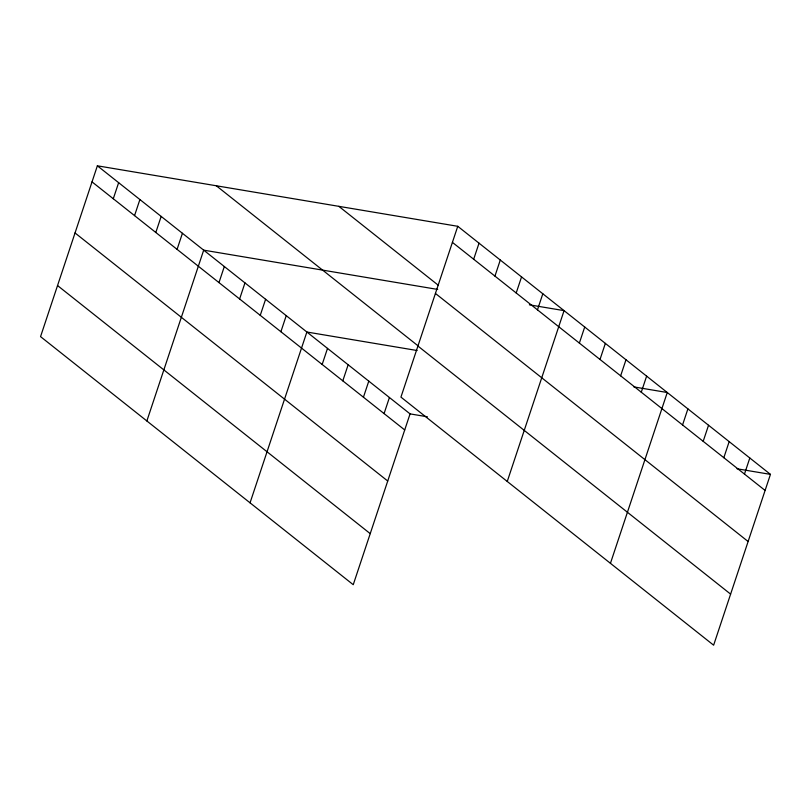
<?xml version="1.0" encoding="UTF-8"?>
<svg xmlns="http://www.w3.org/2000/svg" width="811" height="811" viewBox="0 0 811 811"><rect width="100%" height="100%" fill="white"/><g stroke="black" fill="none" stroke-linecap="round" stroke-linejoin="round"><path stroke-width="1.22" d="M97.371 165.809L40.55 336.626L353.241 584.701L410.062 413.884L97.371 165.809L457.759 226.299L770.45 474.374L713.629 645.191L400.938 397.116L457.759 226.299M113.287 198.746L118.639 182.678M134.555 215.614L139.897 199.547M155.813 232.483L161.166 216.415M177.082 249.362L182.424 233.284M146.862 420.97L203.683 250.153L437.717 289.436M218.98 282.603L224.323 266.525M239.62 298.975L244.963 282.897M260.25 315.347L265.602 299.269M280.89 331.719L286.232 315.651M250.052 502.84L306.872 332.023L417.128 350.524M322.17 364.463L327.512 348.395M342.8 380.835L348.152 364.768M363.44 397.218L368.782 381.14M384.079 413.59L389.422 397.512M473.675 259.236L479.027 243.168M494.943 276.105L500.286 260.037M516.201 292.974L521.554 276.906M537.47 309.853L542.812 293.775M507.25 481.46L564.071 310.643L529.39 304.824M579.368 343.094L584.711 327.015M600.008 359.466L605.351 343.388M620.638 375.838L625.991 359.76M641.278 392.21L646.62 376.142M610.44 563.331L667.26 392.514L633.817 386.898M682.558 424.954L687.9 408.886M703.188 441.326L708.54 425.258M723.828 457.708L729.17 441.63M744.468 474.08L749.81 458.002M410.062 413.884L427.407 416.793M737.006 468.768L770.45 474.374M452.416 242.367L765.108 490.452M338.836 206.339L438.386 285.32M435.426 293.44L748.117 541.515M216.304 185.77L417.939 345.75M417.929 346.044L730.61 594.128M92.028 181.877L404.719 429.962M75.038 232.95L387.729 481.024M57.54 285.553L370.221 533.638"/></g></svg>
